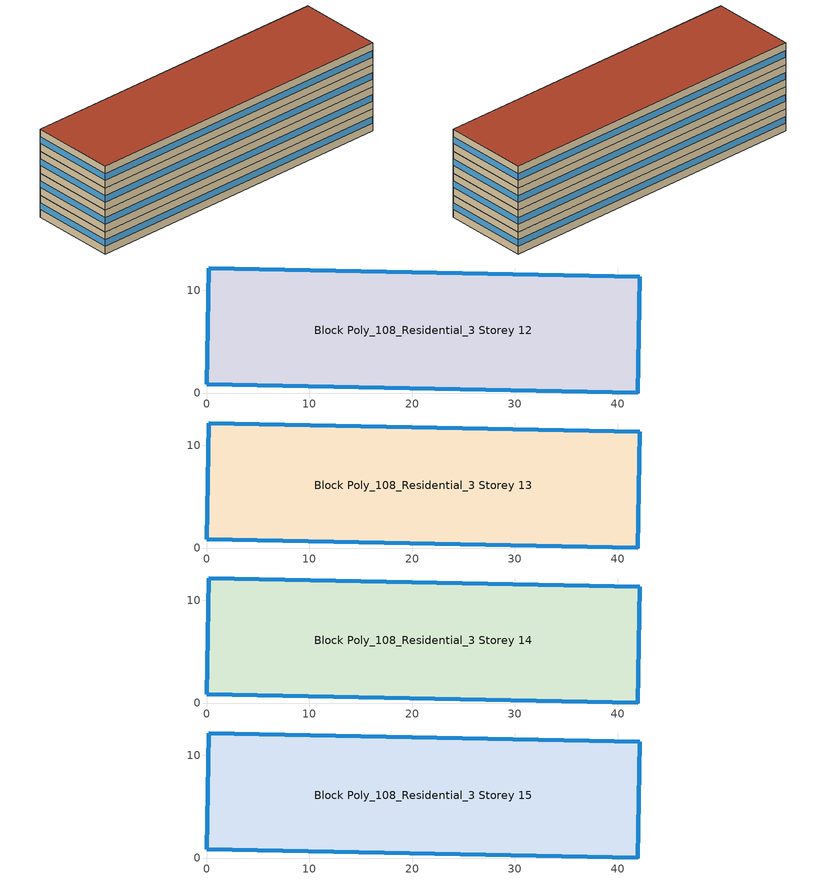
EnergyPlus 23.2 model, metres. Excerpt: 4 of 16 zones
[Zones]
Block Poly_108_Residential_3 Storey 12
 floor to Block Poly_108_Residential_3 Storey 11 (HSCWZ_Residential_2005_FloorSlab): 42.16,11.31 41.96,0 0,0.85 0.2,12.16 z36
 wall outside (HSCWZ_Residential_2005_ExtWall): 0.2,12.16 0,0.85 41.96,0 42.16,11.31 0.2,12.16 z36:39
 window (HSCWZ_Residential_2005_Win): 0.2,12.16 0,0.86 / 0.02,0.85 41.93,0 / 41.96,0.01 42.16,11.3 / 42.13,11.31 0.22,12.16 z37.05:37.95
Block Poly_108_Residential_3 Storey 13
 floor to Block Poly_108_Residential_3 Storey 12 (HSCWZ_Residential_2005_FloorSlab): 42.16,11.31 41.96,0 0,0.85 0.2,12.16 z39
 wall outside (HSCWZ_Residential_2005_ExtWall): 0.2,12.16 0,0.85 41.96,0 42.16,11.31 0.2,12.16 z39:42
 window (HSCWZ_Residential_2005_Win): 0.2,12.16 0,0.86 / 0.02,0.85 41.93,0 / 41.96,0.01 42.16,11.3 / 42.13,11.31 0.22,12.16 z40.05:40.95
Block Poly_108_Residential_3 Storey 14
 floor to Block Poly_108_Residential_3 Storey 13 (HSCWZ_Residential_2005_FloorSlab): 42.16,11.31 41.96,0 0,0.85 0.2,12.16 z42
 wall outside (HSCWZ_Residential_2005_ExtWall): 0.2,12.16 0,0.85 41.96,0 42.16,11.31 0.2,12.16 z42:45
 window (HSCWZ_Residential_2005_Win): 0.2,12.16 0,0.86 / 0.02,0.85 41.93,0 / 41.96,0.01 42.16,11.3 / 42.13,11.31 0.22,12.16 z43.05:43.95
Block Poly_108_Residential_3 Storey 15
 floor to Block Poly_108_Residential_3 Storey 14 (HSCWZ_Residential_2005_FloorSlab): 42.16,11.31 41.96,0 0,0.85 0.2,12.16 z45
 wall outside (HSCWZ_Residential_2005_ExtWall): 0.2,12.16 0,0.85 41.96,0 42.16,11.31 0.2,12.16 z45:48
 window (HSCWZ_Residential_2005_Win): 0.2,12.16 0,0.86 / 0.02,0.85 41.93,0 / 41.96,0.01 42.16,11.3 / 42.13,11.31 0.22,12.16 z46.05:46.95
 roof outside (HSCWZ_Residential_2005_Roof): 41.96,0 42.16,11.31 0.2,12.16 0,0.85 z48
[BUILDING]
shang4hai3shi4_Residential_3_2_1_2005: North Axis=0; Terrain=City; Loads Convergence Tolerance Value=0.04; Temperature Convergence Tolerance Value=0.4; Solar Distribution=FullExterior; Maximum Number of Warmup Days=25; Minimum Number of Warmup Days=1
[Material] Thermal Absorptance=0.9; Solar Absorptance=0.7; Visible Absorptance=0.7
Name | Roughness | Thickness | Conductivity | Density | Specific Heat
Concrete | MediumRough | 0.1 | 1.7 | 2240 | 900
Brick | MediumRough | 0.1 | 0.72 | 1920 | 840
Tile | Smooth | 0.02 | 1.3 | 2200 | 900
AsphaltFelt | Smooth | 0.01 | 0.2 | 960 | 1000
[MATERIAL] Roughness=Rough; Conductivity=0.04; Density=40; Specific Heat=1500; Thermal Absorptance=0.9; Solar Absorptance=0.7; Visible Absorptance=0.7
Name | Thickness
Insulation 0.011 | 0.011
Insulation 0.029 | 0.029
Insulation 0.044 | 0.044
[WindowMaterial:SimpleGlazingSystem]
HSCWZ_Residential_2005_Win_material: UFactor=3.7; Solar Heat Gain Coefficient=0.5475
[Construction]
HSCWZ_Residential_2005_FloorSlab: Tile, Concrete, Insulation 0.044, Concrete, Tile
HSCWZ_Residential_2005_Win: HSCWZ_Residential_2005_Win_material
[CONSTRUCTION]
HSCWZ_Residential_2005_Roof: AsphaltFelt, Concrete, Insulation 0.029
HSCWZ_Residential_2005_ExtWall: Brick, Concrete, Insulation 0.011
[ZONE] Type=1; Multiplier=1; Ceiling Height=autocalculate; Volume=autocalculate; Floor Area=autocalculate; Part of Total Floor Area=Yes
Block Poly_108_Residential_3 Storey 12; Block Poly_108_Residential_3 Storey 13; Block Poly_108_Residential_3 Storey 14; Block Poly_108_Residential_3 Storey 15
[PEOPLE] Number of People Schedule=People_Schedule; Number of People Calculation Method=Area/Person; Floor Area per Person=18; Fraction Radiant=0.3; Sensible Heat Fraction=autocalculate; Activity Level Schedule=CN_GenericActivityLevel; Carbon Dioxide Generation Rate=3.82e-08; Enable ASHRAE 55 Comfort Warnings=No; Mean Radiant Temperature Calculation Type=ZoneAveraged; Clothing Insulation Calculation Method=ClothingInsulationSchedule; Cold Stress Temperature Threshold=15.56; Heat Stress Temperature Threshold=30
Name | Zone or ZoneList or Space or SpaceList
People_Block Poly_108_Residential_3 Storey 12 | Block Poly_108_Residential_3 Storey 12
People_Block Poly_108_Residential_3 Storey 13 | Block Poly_108_Residential_3 Storey 13
People_Block Poly_108_Residential_3 Storey 14 | Block Poly_108_Residential_3 Storey 14
People_Block Poly_108_Residential_3 Storey 15 | Block Poly_108_Residential_3 Storey 15
[LIGHTS] Schedule=Lights_Schedule; Design Level Calculation Method=Watts/Area; Watts per Zone Floor Area=7; Return Air Fraction=0; Fraction Radiant=0; Fraction Visible=0; Fraction Replaceable=1; EndUse Subcategory=General; Return Air Fraction Calculated from Plenum Temperature=No; Return Air Fraction Function of Plenum Temperature Coefficient 1=0; Return Air Fraction Function of Plenum Temperature Coefficient 2=0
Name | Zone or ZoneList or Space or SpaceList
Lights_Block Poly_108_Residential_3 Storey 12 | Block Poly_108_Residential_3 Storey 12
Lights_Block Poly_108_Residential_3 Storey 13 | Block Poly_108_Residential_3 Storey 13
Lights_Block Poly_108_Residential_3 Storey 14 | Block Poly_108_Residential_3 Storey 14
Lights_Block Poly_108_Residential_3 Storey 15 | Block Poly_108_Residential_3 Storey 15
[ELECTRICEQUIPMENT] Schedule=ElectricEquipment_Schedule; Design Level Calculation Method=Watts/Area; Watts per Zone Floor Area=5.5; Fraction Latent=0; Fraction Radiant=0; Fraction Lost=0; EndUse Subcategory=General
Name | Zone or ZoneList or Space or SpaceList
ElectricEquipment_Block Poly_108_Residential_3 Storey 12 | Block Poly_108_Residential_3 Storey 12
ElectricEquipment_Block Poly_108_Residential_3 Storey 13 | Block Poly_108_Residential_3 Storey 13
ElectricEquipment_Block Poly_108_Residential_3 Storey 14 | Block Poly_108_Residential_3 Storey 14
ElectricEquipment_Block Poly_108_Residential_3 Storey 15 | Block Poly_108_Residential_3 Storey 15
[ZONEINFILTRATION:DESIGNFLOWRATE] Schedule=AirEx_ConditionedTime_Schedule; Design Flow Rate Calculation Method=AirChanges/Hour; Air Changes per Hour=1; Constant Term Coefficient=1; Temperature Term Coefficient=0; Velocity Term Coefficient=0; Velocity Squared Term Coefficient=0
Name | Zone or ZoneList or Space or SpaceList
Infil 13 | Block Poly_108_Residential_3 Storey 12
Infil 14 | Block Poly_108_Residential_3 Storey 13
Infil 15 | Block Poly_108_Residential_3 Storey 14
Infil 16 | Block Poly_108_Residential_3 Storey 15
[HVACTEMPLATE:ZONE:IDEALLOADSAIRSYSTEM] Template Thermostat=HVACTemp; System Availability Schedule=HVAC_ConditionedTime_Schedule; Maximum Heating Supply Air Temperature=50; Minimum Cooling Supply Air Temperature=13; Maximum Heating Supply Air Humidity Ratio=0.0156; Minimum Cooling Supply Air Humidity Ratio=0.0077; Heating Limit=NoLimit; Cooling Limit=NoLimit; Heating Availability Schedule=Heating_Period_Schedule; Cooling Availability Schedule=Cooling_Period_Schedule; Dehumidification Control Type=ConstantSensibleHeatRatio; Cooling Sensible Heat Ratio=0.7; Dehumidification Setpoint=60; Humidification Control Type=None; Humidification Setpoint=30; Outdoor Air Method=None; Outdoor Air Flow Rate per Person=0.00944; Outdoor Air Flow Rate per Zone Floor Area=0; Outdoor Air Flow Rate per Zone=0; Demand Controlled Ventilation Type=None; Outdoor Air Economizer Type=NoEconomizer; Heat Recovery Type=None; Sensible Heat Recovery Effectiveness=0.7; Latent Heat Recovery Effectiveness=0.65
Block Poly_108_Residential_3 Storey 12; Block Poly_108_Residential_3 Storey 13; Block Poly_108_Residential_3 Storey 14; Block Poly_108_Residential_3 Storey 15
[SCHEDULE:COMPACT]
People_Schedule: Through: 12/31, For: Weekdays, Until: 06:00, 0.98, Until: 07:00, 0.85, Until: 08:00, 0.65, Until: 17:00, 0.1, Until: 19:00, 0.75, Until: 22:00, 0.9, Until: 24:00, 0.95, For: AllOtherDays, Until: 09:00, 0.95, Until: 18:00, 0.6, Until: 24:00, 0.9
Lights_Schedule: Through: 12/31, For: AllDays, Until: 19:00, 0, Until: 24:00, 1
ElectricEquipment_Schedule: Through: 12/31, For: AllDays, Until: 12:00, 0.23, Until: 14:00, 0.69, Until: 20:00, 0.23, Until: 24:00, 1
Heating_Period_Schedule: Through: 04/15, For: AllDays, Until: 24:00, 1, Through: 11/01, For: AllDays, Until: 24:00, 0, Through: 12/31, For: AllDays, Until: 24:00, 1
Cooling_Period_Schedule: Through: 04/15, For: AllDays, Until: 24:00, 0, Through: 10/31, For: AllDays, Until: 24:00, 1, Through: 12/31, For: AllDays, Until: 24:00, 0
HVAC_ConditionedTime_Schedule: Through: 12/31, For: Weekdays, Until: 07:00, 1, Until: 19:00, 0, Until: 24:00, 1, For: AllOtherDays, Until: 24:00, 1
AirEx_ConditionedTime_Schedule: Through: 12/31, For: Weekdays, Until: 08:00, 0.5, Until: 17:00, 0, Until: 24:00, 0.5, For: AllOtherDays, Until: 24:00, 0.5
CN_GenericActivityLevel: Through: 12/31, For: Weekdays, Until: 08:00, 80, Until: 18:00, 120, Until: 24:00, 80, For: AllOtherDays, Until: 24:00, 80
